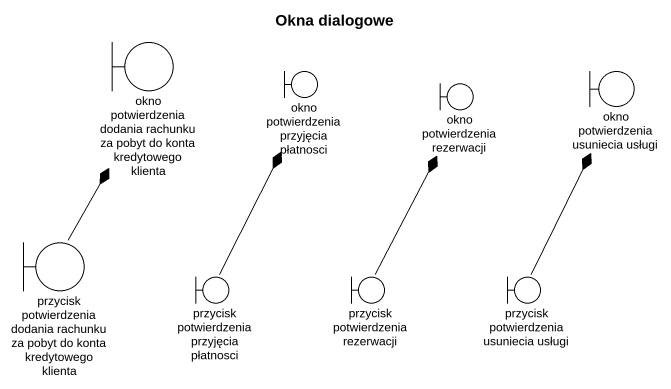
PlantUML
@startuml
title Okna dialogowe
boundary "okno potwierdzenia dodania rachunku za pobyt do konta kredytowego klienta" as okno_potwierdzenia_dodania
boundary "okno potwierdzenia przyjęcia płatnosci" as okno_potwierdzenia
boundary "okno potwierdzenia usuniecia usługi" as okno_potwierdzenia_2
boundary "okno potwierdzenia rezerwacji" as okno_potwierdzenia_3
boundary "przycisk potwierdzenia dodania rachunku za pobyt do konta kredytowego klienta" as przycisk_potwierdzenia
boundary "przycisk potwierdzenia przyjęcia płatnosci" as przycisk_potwierdzenia_2
boundary "przycisk potwierdzenia rezerwacji" as przycisk_potwierdzenia_3
boundary "przycisk potwierdzenia usuniecia usługi" as przycisk_potwierdzenia_4
przycisk_potwierdzenia -up-* okno_potwierdzenia_dodania
przycisk_potwierdzenia_2 -up-* okno_potwierdzenia
przycisk_potwierdzenia_3 -up-* okno_potwierdzenia_3
przycisk_potwierdzenia_4 -up-* okno_potwierdzenia_2
@enduml
